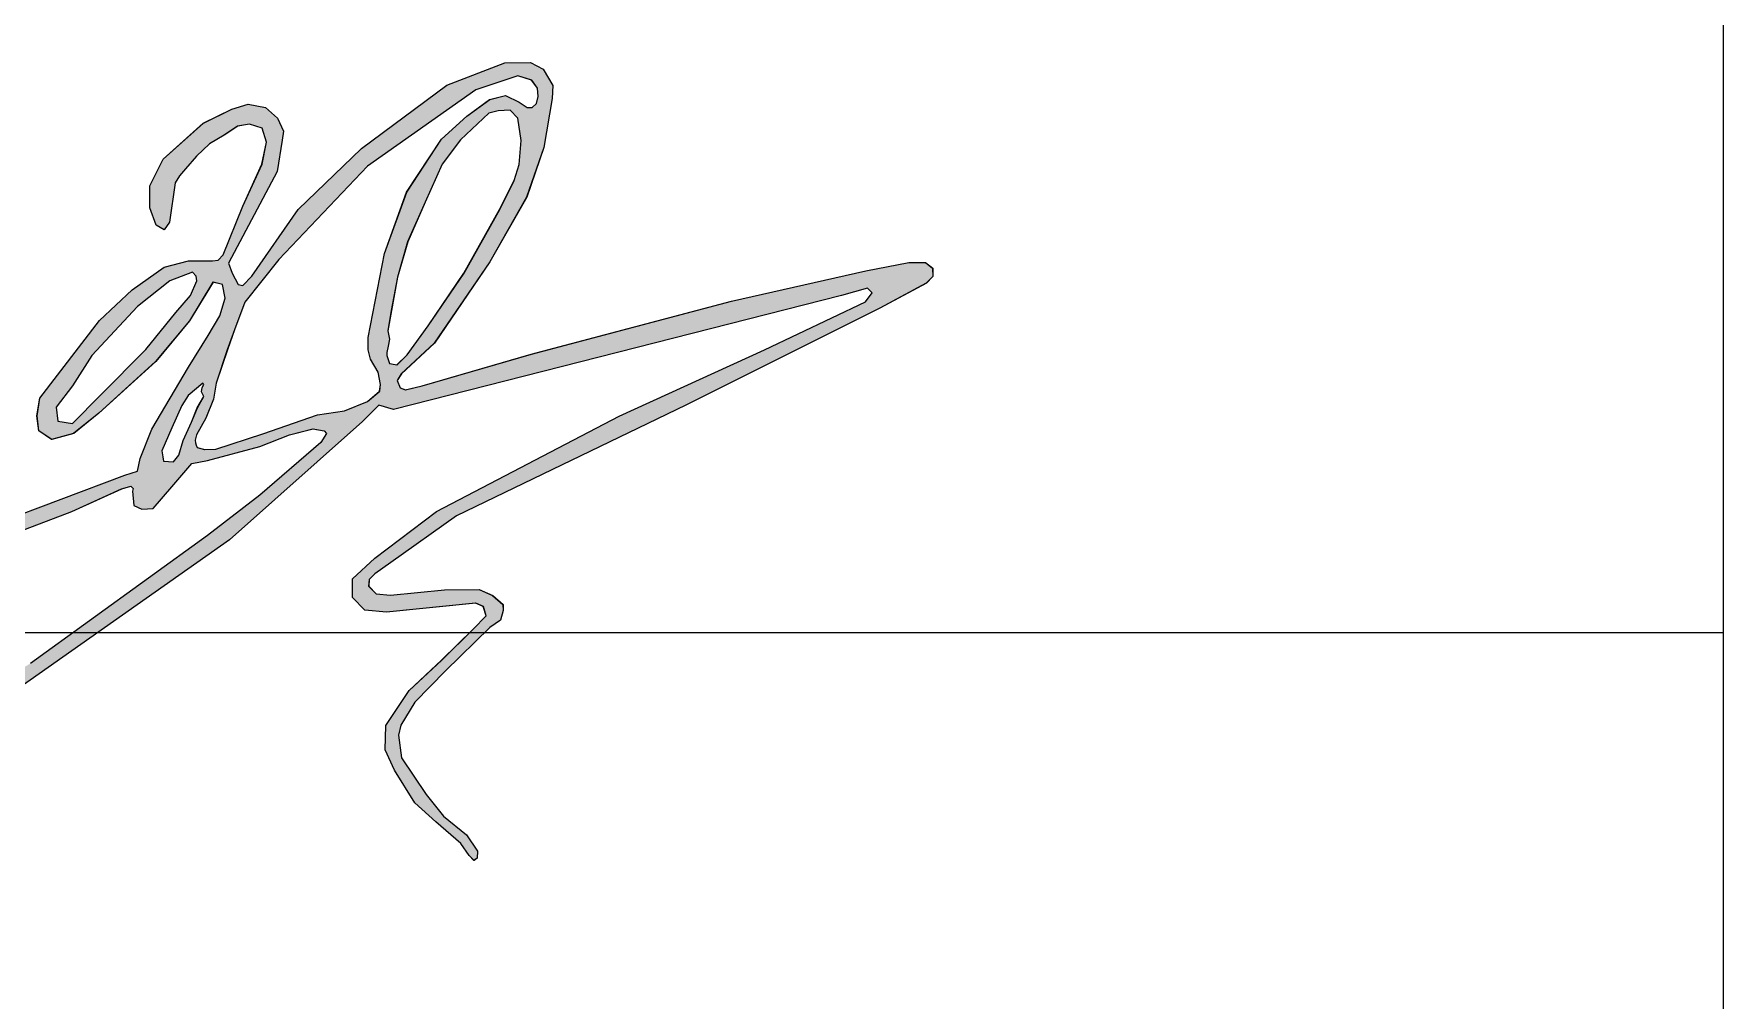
# Model space of a CAD drawing. Extents: x 695776 to 1250176, y 4443437 to 9025597.
# Drawn here: x 741505 to 743460, y 4448651 to 4449771 of the extents above; entities that cross this region are included whole.
import ezdxf

# ---------------------------------------------------------------- set-up
doc = ezdxf.new("R2010")
doc.units = 0
doc.header["$LTSCALE"] = 0.5
doc.layers.add('图框', color=7, linetype='CONTINUOUS')
doc.layers.add('签名（新）', color=7, linetype='CONTINUOUS')

# ---------------------------------------------------------------- blocks, each defined once
blk = doc.blocks.new('q')
at = {"layer": '签名（新）'}
h = blk.add_hatch(color=256, dxfattribs=at)
h.paths.add_polyline_path([(552123.8, 5550047.7), (552123.12, 5550048.23), (552121.54, 5550048.25), (552117.42, 5550047.45), (552104.61, 5550044.54), (552085.52, 5550039.5), (552075.1, 5550036.47), (552073.5, 5550036.09), (552073.02, 5550036.3), (552072.71, 5550036.98), (552073.12, 5550037.63), (552076.27, 5550040.56), (552081.56, 5550048.31), (552085.07, 5550054.49), (552086.73, 5550059.23), (552087.5, 5550063.88), (552087.56, 5550065.13), (552086.65, 5550066.68), (552085.43, 5550067.32), (552082.99, 5550067.28), (552077.45, 5550065.15), (552069.32, 5550059.12), (552063.28, 5550053.31), (552058.85, 5550046.93), (552057.99, 5550046.05), (552057.56, 5550046.14), (552056.98, 5550047.24), (552056.63, 5550048.19), (552061.28, 5550056.93), (552061.76, 5550059.93), (552061.88, 5550060.77), (552061.32, 5550062.01), (552060.16, 5550063.04), (552058.51, 5550063.36), (552056.94, 5550062.86), (552054.23, 5550061.53), (552050.4, 5550058.1), (552049.13, 5550055.56), (552049.14, 5550053.46), (552049.75, 5550051.81), (552050.51, 5550051.35), (552051.01, 5550052.1), (552051.54, 5550055.85), (552051.95, 5550056.52), (552052.53, 5550057.19), (552053.57, 5550058.4), (552054.83, 5550059.56), (552056.23, 5550060.38), (552057.51, 5550061.26), (552058.65, 5550061.43), (552059.86, 5550061.06), (552060.26, 5550059.71), (552059.83, 5550057.64), (552058.01, 5550053.62), (552056.13, 5550048.96), (552055.65, 5550048.47), (552055.11, 5550048.41), (552052.81, 5550048.39), (552050.49, 5550047.8), (552047.45, 5550045.63), (552044.33, 5550042.71), (552038.64, 5550035.31), (552038.37, 5550033.63), (552038.54, 5550032.17), (552039.77, 5550031.37), (552041.86, 5550031.92), (552044.27, 5550033.87), (552049.69, 5550038.8), (552052.91, 5550042.69), (552055.15, 5550046.37), (552056.06, 5550046.15), (552056.31, 5550044.84), (552055.82, 5550043.17), (552054.69, 5550041.28), (552052.81, 5550038.26), (552049.33, 5550032.33), (552048.21, 5550029.54), (552047.95, 5550028.35), (552046.74, 5550027.96), (552022.29, 5550018.72), (552013.05, 5550014.04), (552003.26, 5550008.2), (551995.31, 5550002.28), (551987.29, 5549993.57), (551983.17, 5549986.77), (551981.5, 5549983.06), (551981.51, 5549980.24), (551982.23, 5549979.14), (551984.2, 5549978.68), (551986.76, 5549979.04), (551991.63, 5549980.51), (552005.21, 5549988.53), (552027.22, 5550001), (552056.72, 5550021.8), (552069.41, 5550033.09), (552070.99, 5550034.64), (552072.36, 5550034.22), (552115.11, 5550045.11), (552117.58, 5550045.79), (552118.02, 5550045.35), (552117.39, 5550044.49), (552107.76, 5550039.9), (552093.9, 5550033.57), (552076.47, 5550024.49), (552070.61, 5550020.04), (552068.46, 5550018.06), (552068.48, 5550016.3), (552069.63, 5550015.08), (552071.71, 5550014.89), (552080.21, 5550015.75), (552080.94, 5550015.44), (552081.2, 5550014.53), (552079.97, 5550013.26), (552076.96, 5550010.29), (552073.87, 5550007.4), (552071.64, 5550004.08), (552071.58, 5550001.76), (552072.47, 5549999.82), (552074.4, 5549996.71), (552076.41, 5549994.89), (552078.8, 5549992.83), (552079.59, 5549991.68), (552080.05, 5549991.18), (552080.36, 5549991.43), (552080.38, 5549992.08), (552079.34, 5549993.64), (552077.13, 5549995.43), (552075.48, 5549997.5), (552073.15, 5550001), (552072.85, 5550003.15), (552073.08, 5550004.11), (552074.41, 5550006.3), (552077.32, 5550009.3), (552081.56, 5550013.41), (552082.58, 5550014.12), (552082.84, 5550015.03), (552082.82, 5550015.63), (552081.83, 5550016.47), (552080.54, 5550017.04), (552077.25, 5550017.02), (552072.1, 5550016.5), (552070.71, 5550016.62), (552070, 5550017.36), (552070.06, 5550017.99), (552070.59, 5550018.54), (552072.11, 5550019.61), (552078.38, 5550024.06), (552100.25, 5550034.62), (552118.75, 5550043.9), (552123.19, 5550046.27), (552123.81, 5550046.91)])
h.paths.add_polyline_path([(552086.11, 5550064.86), (552086.17, 5550064.09), (552086.01, 5550063.42), (552085.6, 5550063.02), (552085.12, 5550063.02), (552084.35, 5550063.53), (552083.07, 5550064.17), (552081.54, 5550063.81), (552079.37, 5550062.19), (552076.96, 5550060.01), (552073.63, 5550054.96), (552071.51, 5550049.1), (552069.96, 5550041.09), (552069.95, 5550039.9), (552070.19, 5550039.02), (552070.9, 5550037.78), (552071.14, 5550036.59), (552071.05, 5550035.96), (552069.89, 5550034.99), (552067.7, 5550034.1), (552065.13, 5550033.71), (552059.92, 5550031.91), (552055.43, 5550030.45), (552054.36, 5550030.4), (552053.65, 5550030.6), (552053.48, 5550030.99), (552053.45, 5550031.29), (552053.58, 5550031.79), (552054.48, 5550033.39), (552055.2, 5550035.21), (552055.47, 5550036.73), (552056.52, 5550039.9), (552057.22, 5550041.81), (552058.19, 5550044.46), (552061.43, 5550048.52), (552069.89, 5550057.42), (552080.22, 5550064.71), (552084.24, 5550066.04), (552085.55, 5550065.63)], flags=16)
h.paths.add_polyline_path([(552084.55, 5550059.88), (552084.36, 5550057.59), (552083.87, 5550056.07), (552082.5, 5550053.3), (552079.1, 5550047.22), (552075.67, 5550042.21), (552073.68, 5550039.45), (552072.7, 5550038.47), (552071.99, 5550038.61), (552071.71, 5550039.49), (552071.87, 5550040.27), (552072.01, 5550040.93), (552071.84, 5550041.71), (552072.16, 5550043.68), (552072.76, 5550046.84), (552073.72, 5550050.22), (552075.4, 5550054.01), (552077.02, 5550057.64), (552078.76, 5550059.95), (552081.48, 5550062.49), (552082.35, 5550062.71), (552083.49, 5550062.79), (552084.23, 5550062.02)], flags=16)
h.paths.add_polyline_path([(552053.63, 5550046.49), (552053.02, 5550045.1), (552051.61, 5550043.48), (552048.76, 5550039.95), (552044.43, 5550035.58), (552041.76, 5550032.87), (552040.37, 5550033.11), (552040.19, 5550034.45), (552041.75, 5550036.48), (552043.59, 5550039.36), (552047.96, 5550044.04), (552051.03, 5550046.5), (552053.21, 5550047.32), (552053.56, 5550046.95)], flags=16)
h.paths.add_polyline_path([(552054.29, 5550036.61), (552054.11, 5550036.32), (552054.07, 5550035.89), (552054.28, 5550035.46), (552053.66, 5550034.38), (552053.1, 5550033.01), (552052.3, 5550031.27), (552051.89, 5550029.86), (552051.39, 5550029.23), (552050.44, 5550029.28), (552050.37, 5550029.72), (552050.27, 5550030.29), (552051.24, 5550032.46), (552052.18, 5550034.59), (552052.8, 5550035.57), (552054.19, 5550036.73)], flags=16)
h.paths.add_polyline_path([(552065.97, 5550031.93), (552065.43, 5550031.06), (552059.64, 5550026.04), (552054.63, 5550022.21), (552037.75, 5550010), (552004.79, 5549989.82), (551991.99, 5549982.69), (551986.31, 5549980.13), (551984.14, 5549979.97), (551982.93, 5549980.5), (551982.92, 5549981.65), (551983.67, 5549984.3), (551986.49, 5549989.5), (551992.99, 5549998.01), (552001.43, 5550005.29), (552014.91, 5550013.02), (552025.57, 5550018.37), (552041.69, 5550024.49), (552046.44, 5550026.65), (552047.31, 5550026.92), (552047.56, 5550026.69), (552047.47, 5550026.42), (552047.61, 5550025.05), (552048.37, 5550024.7), (552049.45, 5550024.77), (552051.22, 5550026.85), (552053.14, 5550029.08), (552054.62, 5550029.36), (552059.62, 5550030.7), (552062.46, 5550031.79), (552064.69, 5550032.38), (552065.76, 5550032.19)], flags=16)
h = blk.add_hatch(color=256, dxfattribs=at)
h.paths.add_polyline_path([(552123.81, 5550047.7), (552123.13, 5550048.23), (552121.54, 5550048.24), (552117.43, 5550047.45), (552104.62, 5550044.54), (552085.53, 5550039.5), (552075.11, 5550036.47), (552073.51, 5550036.09), (552073.02, 5550036.3), (552072.71, 5550036.98), (552073.13, 5550037.63), (552076.28, 5550040.56), (552081.57, 5550048.31), (552085.08, 5550054.48), (552086.73, 5550059.23), (552087.5, 5550063.88), (552087.56, 5550065.13), (552086.65, 5550066.68), (552085.43, 5550067.32), (552083, 5550067.28), (552077.45, 5550065.15), (552069.32, 5550059.12), (552063.28, 5550053.31), (552058.86, 5550046.93), (552057.99, 5550046.05), (552057.56, 5550046.14), (552056.98, 5550047.24), (552056.64, 5550048.19), (552061.29, 5550056.93), (552061.76, 5550059.93), (552061.89, 5550060.77), (552061.32, 5550062.01), (552060.16, 5550063.04), (552058.52, 5550063.36), (552056.95, 5550062.86), (552054.24, 5550061.53), (552050.4, 5550058.1), (552049.14, 5550055.56), (552049.14, 5550053.46), (552049.75, 5550051.81), (552050.51, 5550051.35), (552051.02, 5550052.1), (552051.55, 5550055.85), (552051.95, 5550056.52), (552052.53, 5550057.19), (552053.58, 5550058.4), (552054.83, 5550059.56), (552056.24, 5550060.38), (552057.52, 5550061.26), (552058.65, 5550061.43), (552059.86, 5550061.06), (552060.26, 5550059.71), (552059.84, 5550057.64), (552058.01, 5550053.62), (552056.13, 5550048.96), (552055.65, 5550048.47), (552055.12, 5550048.41), (552052.82, 5550048.39), (552050.5, 5550047.8), (552047.46, 5550045.63), (552044.33, 5550042.71), (552038.65, 5550035.31), (552038.38, 5550033.63), (552038.54, 5550032.17), (552039.78, 5550031.37), (552041.87, 5550031.92), (552044.28, 5550033.87), (552049.7, 5550038.8), (552052.91, 5550042.69), (552055.16, 5550046.37), (552056.07, 5550046.15), (552056.31, 5550044.84), (552055.82, 5550043.17), (552054.7, 5550041.28), (552052.81, 5550038.26), (552049.34, 5550032.33), (552048.21, 5550029.54), (552047.96, 5550028.35), (552046.75, 5550027.96), (552022.29, 5550018.72), (552013.05, 5550014.04), (552003.26, 5550008.2), (551995.32, 5550002.28), (551987.29, 5549993.57), (551983.18, 5549986.76), (551981.5, 5549983.06), (551981.52, 5549980.24), (551982.23, 5549979.14), (551984.21, 5549978.68), (551986.77, 5549979.04), (551991.63, 5549980.51), (552005.22, 5549988.52), (552027.22, 5550001), (552056.73, 5550021.8), (552069.42, 5550033.09), (552070.99, 5550034.64), (552072.37, 5550034.22), (552115.12, 5550045.11), (552117.58, 5550045.79), (552118.02, 5550045.35), (552117.4, 5550044.49), (552107.76, 5550039.9), (552093.91, 5550033.57), (552076.47, 5550024.49), (552070.61, 5550020.04), (552068.46, 5550018.06), (552068.48, 5550016.3), (552069.63, 5550015.08), (552071.71, 5550014.89), (552080.22, 5550015.75), (552080.95, 5550015.44), (552081.2, 5550014.53), (552079.97, 5550013.26), (552076.97, 5550010.29), (552073.87, 5550007.4), (552071.65, 5550004.08), (552071.59, 5550001.76), (552072.47, 5549999.82), (552074.4, 5549996.71), (552076.42, 5549994.89), (552078.8, 5549992.83), (552079.59, 5549991.68), (552080.06, 5549991.18), (552080.36, 5549991.43), (552080.38, 5549992.07), (552079.35, 5549993.64), (552077.14, 5549995.43), (552075.49, 5549997.5), (552073.15, 5550001), (552072.85, 5550003.15), (552073.09, 5550004.11), (552074.41, 5550006.3), (552077.32, 5550009.3), (552081.57, 5550013.41), (552082.59, 5550014.12), (552082.84, 5550015.03), (552082.83, 5550015.63), (552081.84, 5550016.47), (552080.55, 5550017.04), (552077.25, 5550017.02), (552072.1, 5550016.5), (552070.71, 5550016.62), (552070.01, 5550017.36), (552070.06, 5550017.99), (552070.59, 5550018.54), (552072.12, 5550019.61), (552078.39, 5550024.06), (552100.25, 5550034.62), (552118.76, 5550043.9), (552123.2, 5550046.27), (552123.82, 5550046.91)])
h.paths.add_polyline_path([(552086.11, 5550064.86), (552086.17, 5550064.09), (552086.01, 5550063.42), (552085.61, 5550063.02), (552085.13, 5550063.02), (552084.35, 5550063.53), (552083.07, 5550064.17), (552081.55, 5550063.81), (552079.38, 5550062.19), (552076.96, 5550060.01), (552073.64, 5550054.96), (552071.51, 5550049.1), (552069.97, 5550041.09), (552069.96, 5550039.9), (552070.19, 5550039.02), (552070.91, 5550037.77), (552071.15, 5550036.59), (552071.06, 5550035.96), (552069.89, 5550034.99), (552067.7, 5550034.1), (552065.14, 5550033.71), (552059.92, 5550031.91), (552055.44, 5550030.45), (552054.37, 5550030.4), (552053.66, 5550030.6), (552053.49, 5550030.98), (552053.46, 5550031.29), (552053.59, 5550031.79), (552054.48, 5550033.39), (552055.21, 5550035.21), (552055.47, 5550036.73), (552056.53, 5550039.9), (552057.22, 5550041.81), (552058.19, 5550044.46), (552061.43, 5550048.52), (552069.9, 5550057.42), (552080.23, 5550064.71), (552084.25, 5550066.04), (552085.56, 5550065.63)], flags=16)
h.paths.add_polyline_path([(552084.56, 5550059.88), (552084.36, 5550057.59), (552083.87, 5550056.07), (552082.51, 5550053.3), (552079.11, 5550047.22), (552075.68, 5550042.21), (552073.69, 5550039.45), (552072.71, 5550038.47), (552071.99, 5550038.61), (552071.72, 5550039.49), (552071.88, 5550040.27), (552072.01, 5550040.93), (552071.85, 5550041.71), (552072.17, 5550043.68), (552072.77, 5550046.84), (552073.73, 5550050.22), (552075.41, 5550054.01), (552077.02, 5550057.64), (552078.77, 5550059.95), (552081.48, 5550062.49), (552082.35, 5550062.71), (552083.49, 5550062.79), (552084.23, 5550062.02)], flags=16)
h.paths.add_polyline_path([(552053.63, 5550046.49), (552053.02, 5550045.1), (552051.62, 5550043.47), (552048.76, 5550039.95), (552044.43, 5550035.58), (552041.76, 5550032.87), (552040.37, 5550033.11), (552040.2, 5550034.45), (552041.76, 5550036.48), (552043.6, 5550039.36), (552047.97, 5550044.04), (552051.03, 5550046.5), (552053.21, 5550047.32), (552053.56, 5550046.95)], flags=16)
h.paths.add_polyline_path([(552054.29, 5550036.61), (552054.12, 5550036.32), (552054.07, 5550035.89), (552054.28, 5550035.46), (552053.67, 5550034.38), (552053.1, 5550033.01), (552052.3, 5550031.27), (552051.9, 5550029.86), (552051.39, 5550029.23), (552050.45, 5550029.28), (552050.37, 5550029.72), (552050.28, 5550030.29), (552051.24, 5550032.46), (552052.19, 5550034.59), (552052.8, 5550035.57), (552054.2, 5550036.72)], flags=16)
h.paths.add_polyline_path([(552065.98, 5550031.93), (552065.43, 5550031.06), (552059.64, 5550026.04), (552054.63, 5550022.21), (552037.76, 5550010), (552004.79, 5549989.82), (551991.99, 5549982.69), (551986.31, 5549980.13), (551984.14, 5549979.97), (551982.93, 5549980.5), (551982.92, 5549981.64), (551983.67, 5549984.29), (551986.5, 5549989.5), (551993, 5549998.01), (552001.44, 5550005.29), (552014.91, 5550013.02), (552025.58, 5550018.37), (552041.69, 5550024.49), (552046.45, 5550026.65), (552047.31, 5550026.92), (552047.56, 5550026.69), (552047.48, 5550026.42), (552047.62, 5550025.05), (552048.38, 5550024.7), (552049.45, 5550024.77), (552051.22, 5550026.85), (552053.14, 5550029.07), (552054.63, 5550029.36), (552059.62, 5550030.7), (552062.46, 5550031.79), (552064.7, 5550032.38), (552065.76, 5550032.19)], flags=16)
for p, q in [((552077.45, 5550065.15, 771.64), (552082.99, 5550067.28, 771.64)), ((552077.45, 5550065.15, 771.64), (552083, 5550067.28, 771.64)), ((552082.99, 5550067.28, 771.64), (552085.43, 5550067.32, 771.64)), ((552083, 5550067.28, 771.64), (552085.43, 5550067.32, 771.64)), ((552085.43, 5550067.32, 771.64), (552086.65, 5550066.68, 771.64)), ((552085.43, 5550067.32, 771.64), (552086.65, 5550066.68, 771.64)), ((552086.65, 5550066.68, 771.64), (552087.56, 5550065.13, 771.64)), ((552086.65, 5550066.68, 771.64), (552087.56, 5550065.13, 771.64)), ((552069.32, 5550059.12, 771.64), (552077.45, 5550065.15, 771.64)), ((552069.32, 5550059.12, 771.64), (552077.45, 5550065.15, 771.64)), ((552084.24, 5550066.04, 771.64), (552080.22, 5550064.71, 771.64)), ((552084.25, 5550066.04, 771.64), (552080.23, 5550064.71, 771.64)), ((552085.55, 5550065.63, 771.64), (552084.24, 5550066.04, 771.64)), ((552085.56, 5550065.63, 771.64), (552084.25, 5550066.04, 771.64)), ((552086.11, 5550064.86, 771.64), (552085.55, 5550065.63, 771.64)), ((552086.11, 5550064.86, 771.64), (552085.56, 5550065.63, 771.64)), ((552086.17, 5550064.09, 771.64), (552086.11, 5550064.86, 771.64)), ((552086.17, 5550064.09, 771.64), (552086.11, 5550064.86, 771.64)), ((552087.56, 5550065.13, 771.64), (552087.5, 5550063.88, 771.64)), ((552087.56, 5550065.13, 771.64), (552087.5, 5550063.88, 771.64)), ((552056.94, 5550062.86, 771.64), (552058.51, 5550063.36, 771.64)), ((552056.95, 5550062.86, 771.64), (552058.52, 5550063.36, 771.64)), ((552058.51, 5550063.36, 771.64), (552060.16, 5550063.04, 771.64)), ((552058.52, 5550063.36, 771.64), (552060.16, 5550063.04, 771.64)), ((552080.22, 5550064.71, 771.64), (552069.89, 5550057.42, 771.64)), ((552080.23, 5550064.71, 771.64), (552069.9, 5550057.42, 771.64)), ((552079.37, 5550062.19, 771.64), (552081.54, 5550063.81, 771.64)), ((552079.38, 5550062.19, 771.64), (552081.55, 5550063.81, 771.64)), ((552081.54, 5550063.81, 771.64), (552083.07, 5550064.17, 771.64)), ((552081.55, 5550063.81, 771.64), (552083.07, 5550064.17, 771.64)), ((552083.07, 5550064.17, 771.64), (552084.35, 5550063.53, 771.64)), ((552083.07, 5550064.17, 771.64), (552084.35, 5550063.53, 771.64)), ((552084.35, 5550063.53, 771.64), (552085.12, 5550063.02, 771.64)), ((552084.35, 5550063.53, 771.64), (552085.13, 5550063.02, 771.64)), ((552085.6, 5550063.02, 771.64), (552086.01, 5550063.42, 771.64)), ((552085.61, 5550063.02, 771.64), (552086.01, 5550063.42, 771.64)), ((552086.01, 5550063.42, 771.64), (552086.17, 5550064.09, 771.64)), ((552086.01, 5550063.42, 771.64), (552086.17, 5550064.09, 771.64)), ((552087.5, 5550063.88, 771.64), (552086.73, 5550059.23, 771.64)), ((552087.5, 5550063.88, 771.64), (552086.73, 5550059.23, 771.64)), ((552054.23, 5550061.53, 771.64), (552056.94, 5550062.86, 771.64)), ((552054.24, 5550061.53, 771.64), (552056.95, 5550062.86, 771.64)), ((552060.16, 5550063.04, 771.64), (552061.32, 5550062.01, 771.64)), ((552060.16, 5550063.04, 771.64), (552061.32, 5550062.01, 771.64)), ((552061.32, 5550062.01, 771.64), (552061.88, 5550060.77, 771.64)), ((552061.32, 5550062.01, 771.64), (552061.89, 5550060.77, 771.64)), ((552076.96, 5550060.01, 771.64), (552079.37, 5550062.19, 771.64)), ((552076.96, 5550060.01, 771.64), (552079.38, 5550062.19, 771.64)), ((552081.48, 5550062.49, 771.64), (552078.76, 5550059.95, 771.64)), ((552081.48, 5550062.49, 771.64), (552078.77, 5550059.95, 771.64)), ((552082.35, 5550062.71, 771.64), (552081.48, 5550062.49, 771.64)), ((552082.35, 5550062.71, 771.64), (552081.48, 5550062.49, 771.64)), ((552083.49, 5550062.79, 771.64), (552082.35, 5550062.71, 771.64)), ((552083.49, 5550062.79, 771.64), (552082.35, 5550062.71, 771.64)), ((552084.23, 5550062.02, 771.64), (552083.49, 5550062.79, 771.64)), ((552084.23, 5550062.02, 771.64), (552083.49, 5550062.79, 771.64)), ((552084.55, 5550059.88, 771.64), (552084.23, 5550062.02, 771.64)), ((552084.56, 5550059.88, 771.64), (552084.23, 5550062.02, 771.64)), ((552085.12, 5550063.02, 771.64), (552085.6, 5550063.02, 771.64)), ((552085.13, 5550063.02, 771.64), (552085.61, 5550063.02, 771.64)), ((552050.4, 5550058.1, 771.64), (552054.23, 5550061.53, 771.64)), ((552050.4, 5550058.1, 771.64), (552054.24, 5550061.53, 771.64)), ((552056.23, 5550060.38, 771.64), (552054.83, 5550059.56, 771.64)), ((552056.24, 5550060.38, 771.64), (552054.83, 5550059.56, 771.64)), ((552057.51, 5550061.26, 771.64), (552056.23, 5550060.38, 771.64)), ((552057.52, 5550061.26, 771.64), (552056.24, 5550060.38, 771.64)), ((552058.65, 5550061.43, 771.64), (552057.51, 5550061.26, 771.64)), ((552058.65, 5550061.43, 771.64), (552057.52, 5550061.26, 771.64)), ((552059.86, 5550061.06, 771.64), (552058.65, 5550061.43, 771.64)), ((552059.86, 5550061.06, 771.64), (552058.65, 5550061.43, 771.64)), ((552060.26, 5550059.71, 771.64), (552059.86, 5550061.06, 771.64)), ((552060.26, 5550059.71, 771.64), (552059.86, 5550061.06, 771.64)), ((552061.76, 5550059.93, 771.64), (552061.28, 5550056.93, 771.64)), ((552061.76, 5550059.93, 771.64), (552061.29, 5550056.93, 771.64)), ((552061.88, 5550060.77, 771.64), (552061.76, 5550059.93, 771.64)), ((552061.89, 5550060.77, 771.64), (552061.76, 5550059.93, 771.64)), ((552073.63, 5550054.96, 771.64), (552076.96, 5550060.01, 771.64)), ((552073.64, 5550054.96, 771.64), (552076.96, 5550060.01, 771.64)), ((552078.76, 5550059.95, 771.64), (552077.02, 5550057.64, 771.64)), ((552078.77, 5550059.95, 771.64), (552077.02, 5550057.64, 771.64)), ((552053.57, 5550058.4, 771.64), (552052.53, 5550057.19, 771.64)), ((552053.58, 5550058.4, 771.64), (552052.53, 5550057.19, 771.64)), ((552054.83, 5550059.56, 771.64), (552053.57, 5550058.4, 771.64)), ((552054.83, 5550059.56, 771.64), (552053.58, 5550058.4, 771.64)), ((552059.83, 5550057.64, 771.64), (552060.26, 5550059.71, 771.64)), ((552059.84, 5550057.64, 771.64), (552060.26, 5550059.71, 771.64)), ((552063.28, 5550053.31, 771.64), (552069.32, 5550059.12, 771.64)), ((552063.28, 5550053.31, 771.64), (552069.32, 5550059.12, 771.64)), ((552084.36, 5550057.59, 771.64), (552084.55, 5550059.88, 771.64)), ((552084.36, 5550057.59, 771.64), (552084.56, 5550059.88, 771.64)), ((552086.73, 5550059.23, 771.64), (552085.07, 5550054.49, 771.64)), ((552086.73, 5550059.23, 771.64), (552085.08, 5550054.48, 771.64)), ((552049.13, 5550055.56, 771.64), (552050.4, 5550058.1, 771.64)), ((552049.14, 5550055.56, 771.64), (552050.4, 5550058.1, 771.64)), ((552052.53, 5550057.19, 771.64), (552051.95, 5550056.52, 771.64)), ((552052.53, 5550057.19, 771.64), (552051.95, 5550056.52, 771.64)), ((552061.28, 5550056.93, 771.64), (552056.63, 5550048.19, 771.64)), ((552061.29, 5550056.93, 771.64), (552056.64, 5550048.19, 771.64)), ((552058.01, 5550053.62, 771.64), (552059.83, 5550057.64, 771.64)), ((552058.01, 5550053.62, 771.64), (552059.84, 5550057.64, 771.64)), ((552069.89, 5550057.42, 771.64), (552061.43, 5550048.52, 771.64)), ((552069.9, 5550057.42, 771.64), (552061.43, 5550048.52, 771.64)), ((552077.02, 5550057.64, 771.64), (552075.4, 5550054.01, 771.64)), ((552077.02, 5550057.64, 771.64), (552075.41, 5550054.01, 771.64)), ((552083.87, 5550056.07, 771.64), (552084.36, 5550057.59, 771.64)), ((552083.87, 5550056.07, 771.64), (552084.36, 5550057.59, 771.64)), ((552049.14, 5550053.46, 771.64), (552049.13, 5550055.56, 771.64)), ((552049.14, 5550053.46, 771.64), (552049.14, 5550055.56, 771.64)), ((552051.54, 5550055.85, 771.64), (552051.01, 5550052.1, 771.64)), ((552051.55, 5550055.85, 771.64), (552051.02, 5550052.1, 771.64)), ((552051.95, 5550056.52, 771.64), (552051.54, 5550055.85, 771.64)), ((552051.95, 5550056.52, 771.64), (552051.55, 5550055.85, 771.64)), ((552082.5, 5550053.3, 771.64), (552083.87, 5550056.07, 771.64)), ((552082.51, 5550053.3, 771.64), (552083.87, 5550056.07, 771.64)), ((552056.13, 5550048.96, 771.64), (552058.01, 5550053.62, 771.64)), ((552056.13, 5550048.96, 771.64), (552058.01, 5550053.62, 771.64)), ((552071.51, 5550049.1, 771.64), (552073.63, 5550054.96, 771.64)), ((552071.51, 5550049.1, 771.64), (552073.64, 5550054.96, 771.64)), ((552075.4, 5550054.01, 771.64), (552073.72, 5550050.22, 771.64)), ((552075.41, 5550054.01, 771.64), (552073.73, 5550050.22, 771.64)), ((552085.07, 5550054.49, 771.64), (552081.56, 5550048.31, 771.64)), ((552085.08, 5550054.48, 771.64), (552081.57, 5550048.31, 771.64)), ((552049.75, 5550051.81, 771.64), (552049.14, 5550053.46, 771.64)), ((552049.75, 5550051.81, 771.64), (552049.14, 5550053.46, 771.64)), ((552051.01, 5550052.1, 771.64), (552050.51, 5550051.35, 771.64)), ((552051.02, 5550052.1, 771.64), (552050.51, 5550051.35, 771.64)), ((552058.85, 5550046.93, 771.64), (552063.28, 5550053.31, 771.64)), ((552058.86, 5550046.93, 771.64), (552063.28, 5550053.31, 771.64)), ((552079.1, 5550047.22, 771.64), (552082.5, 5550053.3, 771.64)), ((552079.11, 5550047.22, 771.64), (552082.51, 5550053.3, 771.64)), ((552050.51, 5550051.35, 771.64), (552049.75, 5550051.81, 771.64)), ((552050.51, 5550051.35, 771.64), (552049.75, 5550051.81, 771.64)), ((552055.65, 5550048.47, 771.64), (552056.13, 5550048.96, 771.64)), ((552055.65, 5550048.47, 771.64), (552056.13, 5550048.96, 771.64)), ((552069.96, 5550041.09, 771.64), (552071.51, 5550049.1, 771.64)), ((552069.97, 5550041.09, 771.64), (552071.51, 5550049.1, 771.64)), ((552073.72, 5550050.22, 771.64), (552072.76, 5550046.84, 771.64)), ((552073.73, 5550050.22, 771.64), (552072.77, 5550046.84, 771.64)), ((552047.45, 5550045.63, 771.64), (552050.49, 5550047.8, 771.64)), ((552047.46, 5550045.63, 771.64), (552050.5, 5550047.8, 771.64)), ((552050.49, 5550047.8, 771.64), (552052.81, 5550048.39, 771.64)), ((552050.5, 5550047.8, 771.64), (552052.82, 5550048.39, 771.64)), ((552053.21, 5550047.32, 771.64), (552051.03, 5550046.5, 771.64)), ((552053.21, 5550047.32, 771.64), (552051.03, 5550046.5, 771.64)), ((552052.81, 5550048.39, 771.64), (552055.11, 5550048.41, 771.64)), ((552052.82, 5550048.39, 771.64), (552055.12, 5550048.41, 771.64)), ((552053.56, 5550046.95, 771.64), (552053.21, 5550047.32, 771.64)), ((552053.56, 5550046.95, 771.64), (552053.21, 5550047.32, 771.64)), ((552055.11, 5550048.41, 771.64), (552055.65, 5550048.47, 771.64)), ((552055.12, 5550048.41, 771.64), (552055.65, 5550048.47, 771.64)), ((552056.63, 5550048.19, 771.64), (552056.98, 5550047.24, 771.64)), ((552056.64, 5550048.19, 771.64), (552056.98, 5550047.24, 771.64)), ((552056.98, 5550047.24, 771.64), (552057.56, 5550046.14, 771.64)), ((552056.98, 5550047.24, 771.64), (552057.56, 5550046.14, 771.64)), ((552061.43, 5550048.52, 771.64), (552058.19, 5550044.46, 771.64)), ((552061.43, 5550048.52, 771.64), (552058.19, 5550044.46, 771.64)), ((552075.67, 5550042.21, 771.64), (552079.1, 5550047.22, 771.64)), ((552075.68, 5550042.21, 771.64), (552079.11, 5550047.22, 771.64)), ((552081.56, 5550048.31, 771.64), (552076.27, 5550040.56, 771.64)), ((552081.57, 5550048.31, 771.64), (552076.28, 5550040.56, 771.64)), ((552104.61, 5550044.54, 771.64), (552117.42, 5550047.45, 771.64)), ((552104.62, 5550044.54, 771.64), (552117.43, 5550047.45, 771.64)), ((552117.42, 5550047.45, 771.64), (552121.54, 5550048.25, 771.64)), ((552117.43, 5550047.45, 771.64), (552121.54, 5550048.24, 771.64)), ((552121.54, 5550048.25, 771.64), (552123.12, 5550048.23, 771.64)), ((552121.54, 5550048.24, 771.64), (552123.13, 5550048.23, 771.64)), ((552123.12, 5550048.23, 771.64), (552123.8, 5550047.7, 771.64)), ((552123.13, 5550048.23, 771.64), (552123.81, 5550047.7, 771.64)), ((552123.8, 5550047.7, 771.64), (552123.81, 5550046.91, 771.64)), ((552123.81, 5550047.7, 771.64), (552123.82, 5550046.91, 771.64)), ((552044.33, 5550042.71, 771.64), (552047.45, 5550045.63, 771.64)), ((552044.33, 5550042.71, 771.64), (552047.46, 5550045.63, 771.64)), ((552051.03, 5550046.5, 771.64), (552047.96, 5550044.04, 771.64)), ((552051.03, 5550046.5, 771.64), (552047.97, 5550044.04, 771.64)), ((552055.15, 5550046.37, 771.64), (552052.91, 5550042.69, 771.64)), ((552055.16, 5550046.37, 771.64), (552052.91, 5550042.69, 771.64)), ((552053.02, 5550045.1, 771.64), (552053.63, 5550046.49, 771.64)), ((552053.02, 5550045.1, 771.64), (552053.63, 5550046.49, 771.64)), ((552053.63, 5550046.49, 771.64), (552053.56, 5550046.95, 771.64)), ((552053.63, 5550046.49, 771.64), (552053.56, 5550046.95, 771.64)), ((552056.06, 5550046.15, 771.64), (552055.15, 5550046.37, 771.64)), ((552056.07, 5550046.15, 771.64), (552055.16, 5550046.37, 771.64)), ((552056.31, 5550044.84, 771.64), (552056.06, 5550046.15, 771.64)), ((552056.31, 5550044.84, 771.64), (552056.07, 5550046.15, 771.64)), ((552057.56, 5550046.14, 771.64), (552057.99, 5550046.05, 771.64)), ((552057.56, 5550046.14, 771.64), (552057.99, 5550046.05, 771.64)), ((552057.99, 5550046.05, 771.64), (552058.85, 5550046.93, 771.64)), ((552057.99, 5550046.05, 771.64), (552058.86, 5550046.93, 771.64)), ((552072.76, 5550046.84, 771.64), (552072.16, 5550043.68, 771.64)), ((552072.77, 5550046.84, 771.64), (552072.17, 5550043.68, 771.64)), ((552117.58, 5550045.79, 771.64), (552115.11, 5550045.11, 771.64)), ((552117.58, 5550045.79, 771.64), (552115.12, 5550045.11, 771.64)), ((552118.02, 5550045.35, 771.64), (552117.58, 5550045.79, 771.64)), ((552118.02, 5550045.35, 771.64), (552117.58, 5550045.79, 771.64)), ((552123.19, 5550046.27, 771.64), (552118.75, 5550043.9, 771.64)), ((552123.2, 5550046.27, 771.64), (552118.76, 5550043.9, 771.64)), ((552123.81, 5550046.91, 771.64), (552123.19, 5550046.27, 771.64)), ((552123.82, 5550046.91, 771.64), (552123.2, 5550046.27, 771.64)), ((552047.96, 5550044.04, 771.64), (552043.59, 5550039.36, 771.64)), ((552047.97, 5550044.04, 771.64), (552043.6, 5550039.36, 771.64)), ((552051.61, 5550043.48, 771.64), (552053.02, 5550045.1, 771.64)), ((552051.62, 5550043.47, 771.64), (552053.02, 5550045.1, 771.64)), ((552055.82, 5550043.17, 771.64), (552056.31, 5550044.84, 771.64)), ((552055.82, 5550043.17, 771.64), (552056.31, 5550044.84, 771.64)), ((552058.19, 5550044.46, 771.64), (552057.22, 5550041.81, 771.64)), ((552058.19, 5550044.46, 771.64), (552057.22, 5550041.81, 771.64)), ((552115.11, 5550045.11, 771.64), (552072.36, 5550034.22, 771.64)), ((552115.12, 5550045.11, 771.64), (552072.37, 5550034.22, 771.64)), ((552085.52, 5550039.5, 771.64), (552104.61, 5550044.54, 771.64)), ((552085.53, 5550039.5, 771.64), (552104.62, 5550044.54, 771.64)), ((552118.75, 5550043.9, 771.64), (552100.25, 5550034.62, 771.64)), ((552118.76, 5550043.9, 771.64), (552100.25, 5550034.62, 771.64)), ((552107.76, 5550039.9, 771.64), (552117.39, 5550044.49, 771.64)), ((552107.76, 5550039.9, 771.64), (552117.4, 5550044.49, 771.64)), ((552117.39, 5550044.49, 771.64), (552118.02, 5550045.35, 771.64)), ((552117.4, 5550044.49, 771.64), (552118.02, 5550045.35, 771.64)), ((552038.64, 5550035.31, 771.64), (552044.33, 5550042.71, 771.64)), ((552038.65, 5550035.31, 771.64), (552044.33, 5550042.71, 771.64)), ((552048.76, 5550039.95, 771.64), (552051.61, 5550043.48, 771.64)), ((552048.76, 5550039.95, 771.64), (552051.62, 5550043.47, 771.64)), ((552052.91, 5550042.69, 771.64), (552049.69, 5550038.8, 771.64)), ((552052.91, 5550042.69, 771.64), (552049.7, 5550038.8, 771.64)), ((552054.69, 5550041.28, 771.64), (552055.82, 5550043.17, 771.64)), ((552054.7, 5550041.28, 771.64), (552055.82, 5550043.17, 771.64)), ((552072.16, 5550043.68, 771.64), (552071.84, 5550041.71, 771.64)), ((552072.17, 5550043.68, 771.64), (552071.85, 5550041.71, 771.64)), ((552073.68, 5550039.45, 771.64), (552075.67, 5550042.21, 771.64)), ((552073.69, 5550039.45, 771.64), (552075.68, 5550042.21, 771.64)), ((552052.81, 5550038.26, 771.64), (552054.69, 5550041.28, 771.64)), ((552052.81, 5550038.26, 771.64), (552054.7, 5550041.28, 771.64)), ((552057.22, 5550041.81, 771.64), (552056.52, 5550039.9, 771.64)), ((552057.22, 5550041.81, 771.64), (552056.53, 5550039.9, 771.64)), ((552069.95, 5550039.9, 771.64), (552069.96, 5550041.09, 771.64)), ((552069.96, 5550039.9, 771.64), (552069.97, 5550041.09, 771.64)), ((552071.84, 5550041.71, 771.64), (552072.01, 5550040.93, 771.64)), ((552071.85, 5550041.71, 771.64), (552072.01, 5550040.93, 771.64)), ((552072.01, 5550040.93, 771.64), (552071.87, 5550040.27, 771.64)), ((552072.01, 5550040.93, 771.64), (552071.88, 5550040.27, 771.64)), ((552043.59, 5550039.36, 771.64), (552041.75, 5550036.48, 771.64)), ((552043.6, 5550039.36, 771.64), (552041.76, 5550036.48, 771.64)), ((552044.43, 5550035.58, 771.64), (552048.76, 5550039.95, 771.64)), ((552044.43, 5550035.58, 771.64), (552048.76, 5550039.95, 771.64)), ((552056.52, 5550039.9, 771.64), (552055.47, 5550036.73, 771.64)), ((552056.53, 5550039.9, 771.64), (552055.47, 5550036.73, 771.64)), ((552070.19, 5550039.02, 771.64), (552069.95, 5550039.9, 771.64)), ((552070.19, 5550039.02, 771.64), (552069.96, 5550039.9, 771.64)), ((552070.9, 5550037.78, 771.64), (552070.19, 5550039.02, 771.64)), ((552070.91, 5550037.77, 771.64), (552070.19, 5550039.02, 771.64)), ((552071.87, 5550040.27, 771.64), (552071.75, 5550039.65, 771.64)), ((552071.88, 5550040.27, 771.64), (552071.75, 5550039.65, 771.64)), ((552071.75, 5550039.65, 771.64), (552071.75, 5550039.37, 771.64)), ((552071.75, 5550039.65, 771.64), (552071.75, 5550039.37, 771.64)), ((552071.75, 5550039.37, 771.64), (552071.99, 5550038.61, 771.64)), ((552071.75, 5550039.37, 771.64), (552071.99, 5550038.61, 771.64)), ((552072.7, 5550038.47, 771.64), (552073.68, 5550039.45, 771.64)), ((552072.71, 5550038.47, 771.64), (552073.69, 5550039.45, 771.64)), ((552076.27, 5550040.56, 771.64), (552073.12, 5550037.63, 771.64)), ((552076.28, 5550040.56, 771.64), (552073.13, 5550037.63, 771.64)), ((552075.1, 5550036.47, 771.64), (552085.52, 5550039.5, 771.64)), ((552075.11, 5550036.47, 771.64), (552085.53, 5550039.5, 771.64)), ((552093.9, 5550033.57, 771.64), (552107.76, 5550039.9, 771.64)), ((552093.91, 5550033.57, 771.64), (552107.76, 5550039.9, 771.64)), ((552049.69, 5550038.8, 771.64), (552044.27, 5550033.87, 771.64)), ((552049.7, 5550038.8, 771.64), (552044.28, 5550033.87, 771.64)), ((552049.33, 5550032.33, 771.64), (552052.81, 5550038.26, 771.64)), ((552049.34, 5550032.33, 771.64), (552052.81, 5550038.26, 771.64)), ((552071.14, 5550036.59, 771.64), (552070.9, 5550037.78, 771.64)), ((552071.15, 5550036.59, 771.64), (552070.91, 5550037.77, 771.64)), ((552071.99, 5550038.61, 771.64), (552072.7, 5550038.47, 771.64)), ((552071.99, 5550038.61, 771.64), (552072.71, 5550038.47, 771.64)), ((552073.12, 5550037.63, 771.64), (552072.71, 5550036.98, 771.64)), ((552073.13, 5550037.63, 771.64), (552072.71, 5550036.98, 771.64)), ((552041.75, 5550036.48, 771.64), (552040.19, 5550034.45, 771.64)), ((552041.76, 5550036.48, 771.64), (552040.2, 5550034.45, 771.64)), ((552054.19, 5550036.72, 771.64), (552052.8, 5550035.57, 771.64)), ((552054.2, 5550036.72, 771.64), (552052.8, 5550035.57, 771.64)), ((552054.07, 5550035.89, 771.64), (552054.11, 5550036.32, 771.64)), ((552054.07, 5550035.89, 771.64), (552054.12, 5550036.32, 771.64)), ((552054.28, 5550035.46, 771.64), (552054.07, 5550035.89, 771.64)), ((552054.28, 5550035.46, 771.64), (552054.07, 5550035.89, 771.64)), ((552054.11, 5550036.32, 771.64), (552054.29, 5550036.61, 771.64)), ((552054.12, 5550036.32, 771.64), (552054.29, 5550036.61, 771.64)), ((552054.29, 5550036.61, 771.64), (552054.19, 5550036.73, 771.64)), ((552054.29, 5550036.61, 771.64), (552054.2, 5550036.72, 771.64)), ((552055.47, 5550036.73, 771.64), (552055.2, 5550035.21, 771.64)), ((552055.47, 5550036.73, 771.64), (552055.21, 5550035.21, 771.64)), ((552069.89, 5550034.99, 771.64), (552071.05, 5550035.96, 771.64)), ((552069.89, 5550034.99, 771.64), (552071.06, 5550035.96, 771.64)), ((552071.05, 5550035.96, 771.64), (552071.14, 5550036.59, 771.64)), ((552071.06, 5550035.96, 771.64), (552071.15, 5550036.59, 771.64)), ((552072.71, 5550036.98, 771.64), (552073.02, 5550036.3, 771.64)), ((552072.71, 5550036.98, 771.64), (552073.02, 5550036.3, 771.64)), ((552073.02, 5550036.3, 771.64), (552073.5, 5550036.09, 771.64)), ((552073.02, 5550036.3, 771.64), (552073.51, 5550036.09, 771.64)), ((552073.5, 5550036.09, 771.64), (552075.1, 5550036.47, 771.64)), ((552073.51, 5550036.09, 771.64), (552075.11, 5550036.47, 771.64)), ((552038.37, 5550033.63, 771.64), (552038.64, 5550035.31, 771.64)), ((552038.38, 5550033.63, 771.64), (552038.65, 5550035.31, 771.64)), ((552040.19, 5550034.45, 771.64), (552040.37, 5550033.11, 771.64)), ((552040.2, 5550034.45, 771.64), (552040.37, 5550033.11, 771.64)), ((552041.76, 5550032.87, 771.64), (552044.43, 5550035.58, 771.64)), ((552041.76, 5550032.87, 771.64), (552044.43, 5550035.58, 771.64)), ((552052.18, 5550034.59, 771.64), (552051.24, 5550032.46, 771.64)), ((552052.19, 5550034.59, 771.64), (552051.24, 5550032.46, 771.64)), ((552052.8, 5550035.57, 771.64), (552052.18, 5550034.59, 771.64)), ((552052.8, 5550035.57, 771.64), (552052.19, 5550034.59, 771.64)), ((552053.1, 5550033.01, 771.64), (552053.66, 5550034.38, 771.64)), ((552053.1, 5550033.01, 771.64), (552053.67, 5550034.38, 771.64)), ((552053.66, 5550034.38, 771.64), (552054.28, 5550035.46, 771.64)), ((552053.67, 5550034.38, 771.64), (552054.28, 5550035.46, 771.64)), ((552055.2, 5550035.21, 771.64), (552054.48, 5550033.39, 771.64)), ((552055.21, 5550035.21, 771.64), (552054.48, 5550033.39, 771.64)), ((552067.7, 5550034.1, 771.64), (552069.89, 5550034.99, 771.64)), ((552067.7, 5550034.1, 771.64), (552069.89, 5550034.99, 771.64)), ((552070.99, 5550034.64, 771.64), (552069.41, 5550033.09, 771.64)), ((552070.99, 5550034.64, 771.64), (552069.42, 5550033.09, 771.64)), ((552072.36, 5550034.22, 771.64), (552070.99, 5550034.64, 771.64)), ((552072.37, 5550034.22, 771.64), (552070.99, 5550034.64, 771.64)), ((552100.25, 5550034.62, 771.64), (552078.38, 5550024.06, 771.64)), ((552100.25, 5550034.62, 771.64), (552078.39, 5550024.06, 771.64)), ((552038.54, 5550032.17, 771.64), (552038.37, 5550033.63, 771.64)), ((552038.54, 5550032.17, 771.64), (552038.38, 5550033.63, 771.64)), ((552040.37, 5550033.11, 771.64), (552041.76, 5550032.87, 771.64)), ((552040.37, 5550033.11, 771.64), (552041.76, 5550032.87, 771.64)), ((552044.27, 5550033.87, 771.64), (552041.86, 5550031.92, 771.64)), ((552044.28, 5550033.87, 771.64), (552041.87, 5550031.92, 771.64)), ((552052.3, 5550031.27, 771.64), (552053.1, 5550033.01, 771.64)), ((552052.3, 5550031.27, 771.64), (552053.1, 5550033.01, 771.64)), ((552054.48, 5550033.39, 771.64), (552053.58, 5550031.79, 771.64)), ((552054.48, 5550033.39, 771.64), (552053.59, 5550031.79, 771.64)), ((552069.41, 5550033.09, 771.64), (552056.72, 5550021.8, 771.64)), ((552069.42, 5550033.09, 771.64), (552056.73, 5550021.8, 771.64)), ((552059.92, 5550031.91, 771.64), (552065.13, 5550033.71, 771.64)), ((552059.92, 5550031.91, 771.64), (552065.14, 5550033.71, 771.64)), ((552065.13, 5550033.71, 771.64), (552067.7, 5550034.1, 771.64)), ((552065.14, 5550033.71, 771.64), (552067.7, 5550034.1, 771.64)), ((552076.47, 5550024.49, 771.64), (552093.9, 5550033.57, 771.64)), ((552076.47, 5550024.49, 771.64), (552093.91, 5550033.57, 771.64)), ((552039.77, 5550031.37, 771.64), (552038.54, 5550032.17, 771.64)), ((552039.78, 5550031.37, 771.64), (552038.54, 5550032.17, 771.64)), ((552041.86, 5550031.92, 771.64), (552039.77, 5550031.37, 771.64)), ((552041.87, 5550031.92, 771.64), (552039.78, 5550031.37, 771.64)), ((552048.21, 5550029.54, 771.64), (552049.33, 5550032.33, 771.64)), ((552048.21, 5550029.54, 771.64), (552049.34, 5550032.33, 771.64)), ((552051.24, 5550032.46, 771.64), (552050.27, 5550030.29, 771.64)), ((552051.24, 5550032.46, 771.64), (552050.28, 5550030.29, 771.64)), ((552051.89, 5550029.86, 771.64), (552052.3, 5550031.27, 771.64)), ((552051.9, 5550029.86, 771.64), (552052.3, 5550031.27, 771.64)), ((552053.58, 5550031.79, 771.64), (552053.45, 5550031.29, 771.64)), ((552053.45, 5550031.29, 771.64), (552053.48, 5550031.04, 771.64)), ((552053.59, 5550031.79, 771.64), (552053.46, 5550031.29, 771.64)), ((552053.46, 5550031.29, 771.64), (552053.48, 5550031.04, 771.64)), ((552053.48, 5550031.04, 771.64), (552053.55, 5550030.82, 771.64)), ((552053.48, 5550031.04, 771.64), (552053.56, 5550030.82, 771.64)), ((552055.43, 5550030.45, 771.64), (552059.92, 5550031.91, 771.64)), ((552055.44, 5550030.45, 771.64), (552059.92, 5550031.91, 771.64)), ((552059.62, 5550030.7, 771.64), (552062.46, 5550031.79, 771.64)), ((552059.62, 5550030.7, 771.64), (552062.46, 5550031.79, 771.64)), ((552065.43, 5550031.06, 771.64), (552059.64, 5550026.04, 771.64)), ((552065.43, 5550031.06, 771.64), (552059.64, 5550026.04, 771.64)), ((552062.46, 5550031.79, 771.64), (552064.69, 5550032.38, 771.64)), ((552062.46, 5550031.79, 771.64), (552064.7, 5550032.38, 771.64)), ((552064.69, 5550032.38, 771.64), (552065.76, 5550032.19, 771.64)), ((552064.7, 5550032.38, 771.64), (552065.76, 5550032.19, 771.64)), ((552065.97, 5550031.93, 771.64), (552065.43, 5550031.06, 771.64)), ((552065.98, 5550031.93, 771.64), (552065.43, 5550031.06, 771.64)), ((552065.76, 5550032.19, 771.64), (552065.97, 5550031.93, 771.64)), ((552065.76, 5550032.19, 771.64), (552065.98, 5550031.93, 771.64)), ((552047.95, 5550028.35, 771.64), (552048.21, 5550029.54, 771.64)), ((552047.96, 5550028.35, 771.64), (552048.21, 5550029.54, 771.64)), ((552050.27, 5550030.29, 771.64), (552050.37, 5550029.72, 771.64)), ((552050.28, 5550030.29, 771.64), (552050.37, 5550029.72, 771.64)), ((552050.37, 5550029.72, 771.64), (552050.44, 5550029.28, 771.64)), ((552050.37, 5550029.72, 771.64), (552050.45, 5550029.28, 771.64)), ((552051.39, 5550029.23, 771.64), (552051.89, 5550029.86, 771.64)), ((552051.39, 5550029.23, 771.64), (552051.9, 5550029.86, 771.64)), ((552053.14, 5550029.08, 771.64), (552054.62, 5550029.36, 771.64)), ((552053.14, 5550029.07, 771.64), (552054.63, 5550029.36, 771.64)), ((552053.55, 5550030.82, 771.64), (552053.65, 5550030.6, 771.64)), ((552053.56, 5550030.82, 771.64), (552053.66, 5550030.6, 771.64)), ((552053.65, 5550030.6, 771.64), (552054.36, 5550030.4, 771.64)), ((552053.66, 5550030.6, 771.64), (552054.37, 5550030.4, 771.64)), ((552054.36, 5550030.4, 771.64), (552055.43, 5550030.45, 771.64)), ((552054.37, 5550030.4, 771.64), (552055.44, 5550030.45, 771.64)), ((552054.62, 5550029.36, 771.64), (552059.62, 5550030.7, 771.64)), ((552054.63, 5550029.36, 771.64), (552059.62, 5550030.7, 771.64)), ((552022.29, 5550018.72, 771.64), (552046.74, 5550027.96, 771.64)), ((552022.29, 5550018.72, 771.64), (552046.75, 5550027.96, 771.64)), ((552046.74, 5550027.96, 771.64), (552047.95, 5550028.35, 771.64)), ((552046.75, 5550027.96, 771.64), (552047.96, 5550028.35, 771.64)), ((552050.44, 5550029.28, 771.64), (552051.39, 5550029.23, 771.64)), ((552050.45, 5550029.28, 771.64), (552051.39, 5550029.23, 771.64)), ((552051.22, 5550026.85, 771.64), (552053.14, 5550029.08, 771.64)), ((552051.22, 5550026.85, 771.64), (552053.14, 5550029.07, 771.64)), ((552041.69, 5550024.49, 771.64), (552046.44, 5550026.65, 771.64)), ((552041.69, 5550024.49, 771.64), (552046.45, 5550026.65, 771.64)), ((552046.44, 5550026.65, 771.64), (552047.31, 5550026.92, 771.64)), ((552046.45, 5550026.65, 771.64), (552047.31, 5550026.92, 771.64)), ((552047.31, 5550026.92, 771.64), (552047.56, 5550026.69, 771.64)), ((552047.31, 5550026.92, 771.64), (552047.56, 5550026.69, 771.64)), ((552047.56, 5550026.69, 771.64), (552047.47, 5550026.42, 771.64)), ((552047.47, 5550026.42, 771.64), (552047.61, 5550025.05, 771.64)), ((552047.56, 5550026.69, 771.64), (552047.48, 5550026.42, 771.64)), ((552047.48, 5550026.42, 771.64), (552047.62, 5550025.05, 771.64)), ((552049.45, 5550024.77, 771.64), (552051.22, 5550026.85, 771.64)), ((552049.45, 5550024.77, 771.64), (552051.22, 5550026.85, 771.64)), ((552025.57, 5550018.37, 771.64), (552041.69, 5550024.49, 771.64)), ((552025.58, 5550018.37, 771.64), (552041.69, 5550024.49, 771.64)), ((552047.61, 5550025.05, 771.64), (552048.37, 5550024.7, 771.64)), ((552047.62, 5550025.05, 771.64), (552048.38, 5550024.7, 771.64)), ((552048.37, 5550024.7, 771.64), (552049.45, 5550024.77, 771.64)), ((552048.38, 5550024.7, 771.64), (552049.45, 5550024.77, 771.64)), ((552059.64, 5550026.04, 771.64), (552054.63, 5550022.21, 771.64)), ((552059.64, 5550026.04, 771.64), (552054.63, 5550022.21, 771.64)), ((552070.61, 5550020.04, 771.64), (552076.47, 5550024.49, 771.64)), ((552070.61, 5550020.04, 771.64), (552076.47, 5550024.49, 771.64)), ((552078.38, 5550024.06, 771.64), (552072.11, 5550019.61, 771.64)), ((552078.39, 5550024.06, 771.64), (552072.12, 5550019.61, 771.64)), ((552056.72, 5550021.8, 771.64), (552027.22, 5550001, 771.64)), ((552056.73, 5550021.8, 771.64), (552027.22, 5550001, 771.64)), ((552054.63, 5550022.21, 771.64), (552037.75, 5550010, 771.64)), ((552054.63, 5550022.21, 771.64), (552037.76, 5550010, 771.64)), ((552068.46, 5550018.06, 771.64), (552070.61, 5550020.04, 771.64)), ((552068.46, 5550018.06, 771.64), (552070.61, 5550020.04, 771.64)), ((552068.48, 5550016.3, 771.64), (552068.46, 5550018.06, 771.64)), ((552068.48, 5550016.3, 771.64), (552068.46, 5550018.06, 771.64)), ((552070.59, 5550018.54, 771.64), (552070.06, 5550017.99, 771.64)), ((552070.59, 5550018.54, 771.64), (552070.06, 5550017.99, 771.64)), ((552072.11, 5550019.61, 771.64), (552070.59, 5550018.54, 771.64)), ((552072.12, 5550019.61, 771.64), (552070.59, 5550018.54, 771.64)), ((552070.06, 5550017.99, 771.64), (552070, 5550017.36, 771.64)), ((552070, 5550017.36, 771.64), (552070.71, 5550016.62, 771.64)), ((552070.06, 5550017.99, 771.64), (552070.01, 5550017.36, 771.64)), ((552070.01, 5550017.36, 771.64), (552070.71, 5550016.62, 771.64)), ((552070.71, 5550016.62, 771.64), (552072.1, 5550016.5, 771.64)), ((552070.71, 5550016.62, 771.64), (552072.1, 5550016.5, 771.64)), ((552072.1, 5550016.5, 771.64), (552077.25, 5550017.02, 771.64)), ((552072.1, 5550016.5, 771.64), (552077.25, 5550017.02, 771.64)), ((552077.25, 5550017.02, 771.64), (552080.54, 5550017.04, 771.64)), ((552077.25, 5550017.02, 771.64), (552080.55, 5550017.04, 771.64)), ((552080.54, 5550017.04, 771.64), (552081.83, 5550016.47, 771.64)), ((552080.55, 5550017.04, 771.64), (552081.84, 5550016.47, 771.64)), ((552081.83, 5550016.47, 771.64), (552082.82, 5550015.63, 771.64)), ((552081.84, 5550016.47, 771.64), (552082.83, 5550015.63, 771.64)), ((552069.63, 5550015.08, 771.64), (552068.48, 5550016.3, 771.64)), ((552069.63, 5550015.08, 771.64), (552068.48, 5550016.3, 771.64)), ((552071.71, 5550014.89, 771.64), (552069.63, 5550015.08, 771.64)), ((552071.71, 5550014.89, 771.64), (552069.63, 5550015.08, 771.64)), ((552080.21, 5550015.75, 771.64), (552071.71, 5550014.89, 771.64)), ((552080.22, 5550015.75, 771.64), (552071.71, 5550014.89, 771.64)), ((552080.94, 5550015.44, 771.64), (552080.21, 5550015.75, 771.64)), ((552080.95, 5550015.44, 771.64), (552080.22, 5550015.75, 771.64)), ((552081.2, 5550014.53, 771.64), (552080.94, 5550015.44, 771.64)), ((552081.2, 5550014.53, 771.64), (552080.95, 5550015.44, 771.64)), ((552082.84, 5550015.03, 771.64), (552082.58, 5550014.12, 771.64)), ((552082.84, 5550015.03, 771.64), (552082.59, 5550014.12, 771.64)), ((552082.82, 5550015.63, 771.64), (552082.84, 5550015.03, 771.64)), ((552082.83, 5550015.63, 771.64), (552082.84, 5550015.03, 771.64)), ((552076.96, 5550010.29, 771.64), (552079.97, 5550013.26, 771.64)), ((552076.97, 5550010.29, 771.64), (552079.97, 5550013.26, 771.64)), ((552081.56, 5550013.41, 771.64), (552077.32, 5550009.3, 771.64)), ((552081.57, 5550013.41, 771.64), (552077.32, 5550009.3, 771.64)), ((552079.97, 5550013.26, 771.64), (552081.2, 5550014.53, 771.64)), ((552079.97, 5550013.26, 771.64), (552081.2, 5550014.53, 771.64)), ((552082.58, 5550014.12, 771.64), (552081.56, 5550013.41, 771.64)), ((552082.59, 5550014.12, 771.64), (552081.57, 5550013.41, 771.64)), ((552073.87, 5550007.4, 771.64), (552076.96, 5550010.29, 771.64)), ((552073.87, 5550007.4, 771.64), (552076.97, 5550010.29, 771.64)), ((552077.32, 5550009.3, 771.64), (552074.41, 5550006.3, 771.64)), ((552077.32, 5550009.3, 771.64), (552074.41, 5550006.3, 771.64)), ((552071.64, 5550004.08, 771.64), (552073.87, 5550007.4, 771.64)), ((552071.65, 5550004.08, 771.64), (552073.87, 5550007.4, 771.64)), ((552074.41, 5550006.3, 771.64), (552073.08, 5550004.11, 771.64)), ((552074.41, 5550006.3, 771.64), (552073.09, 5550004.11, 771.64)), ((552071.58, 5550001.76, 771.64), (552071.64, 5550004.08, 771.64)), ((552071.59, 5550001.76, 771.64), (552071.65, 5550004.08, 771.64)), ((552073.08, 5550004.11, 771.64), (552072.85, 5550003.15, 771.64)), ((552073.09, 5550004.11, 771.64), (552072.85, 5550003.15, 771.64)), ((552072.85, 5550003.15, 771.64), (552073.15, 5550001, 771.64)), ((552072.85, 5550003.15, 771.64), (552073.15, 5550001, 771.64)), ((552072.47, 5549999.82, 771.64), (552071.58, 5550001.76, 771.64)), ((552072.47, 5549999.82, 771.64), (552071.59, 5550001.76, 771.64)), ((552073.15, 5550001, 771.64), (552075.48, 5549997.5, 771.64)), ((552073.15, 5550001, 771.64), (552075.49, 5549997.5, 771.64)), ((552074.4, 5549996.71, 771.64), (552072.47, 5549999.82, 771.64)), ((552074.4, 5549996.71, 771.64), (552072.47, 5549999.82, 771.64)), ((552075.48, 5549997.5, 771.64), (552077.13, 5549995.43, 771.64)), ((552075.49, 5549997.5, 771.64), (552077.14, 5549995.43, 771.64)), ((552076.41, 5549994.89, 771.64), (552074.4, 5549996.71, 771.64)), ((552076.42, 5549994.89, 771.64), (552074.4, 5549996.71, 771.64)), ((552078.8, 5549992.83, 771.64), (552076.41, 5549994.89, 771.64)), ((552078.8, 5549992.83, 771.64), (552076.42, 5549994.89, 771.64)), ((552077.13, 5549995.43, 771.64), (552079.34, 5549993.64, 771.64)), ((552077.14, 5549995.43, 771.64), (552079.35, 5549993.64, 771.64)), ((552079.59, 5549991.68, 771.64), (552078.8, 5549992.83, 771.64)), ((552079.59, 5549991.68, 771.64), (552078.8, 5549992.83, 771.64)), ((552079.34, 5549993.64, 771.64), (552080.38, 5549992.08, 771.64)), ((552079.35, 5549993.64, 771.64), (552080.38, 5549992.07, 771.64)), ((552080.05, 5549991.18, 771.64), (552079.59, 5549991.68, 771.64)), ((552080.06, 5549991.18, 771.64), (552079.59, 5549991.68, 771.64)), ((552080.36, 5549991.43, 771.64), (552080.05, 5549991.18, 771.64)), ((552080.36, 5549991.43, 771.64), (552080.06, 5549991.18, 771.64)), ((552080.38, 5549992.08, 771.64), (552080.36, 5549991.43, 771.64)), ((552080.38, 5549992.07, 771.64), (552080.36, 5549991.43, 771.64))]:
    blk.add_line(p, q, dxfattribs=at)

msp = doc.modelspace()

# ---------------------------------------------------------------- linework, layer by layer
at = {"layer": '图框', "color": 7}
for p, q in [((743460.3742, 4449916.8735), (743460.3742, 4444036.8735)), ((743460.3742, 4449076.8735), (737460.3742, 4449076.8735))]:
    msp.add_line(p, q, dxfattribs=at)

# ---------------------------------------------------------------- block references
at = {"layer": '签名（新）', "xscale": 12.137451171875, "yscale": 12.137451171875, "zscale": 12.137451171875}
msp.add_blockref('q', (-5958830.5374, -62913933.8961, -9365.7914), dxfattribs=at)

doc.saveas('drawing.dxf')
